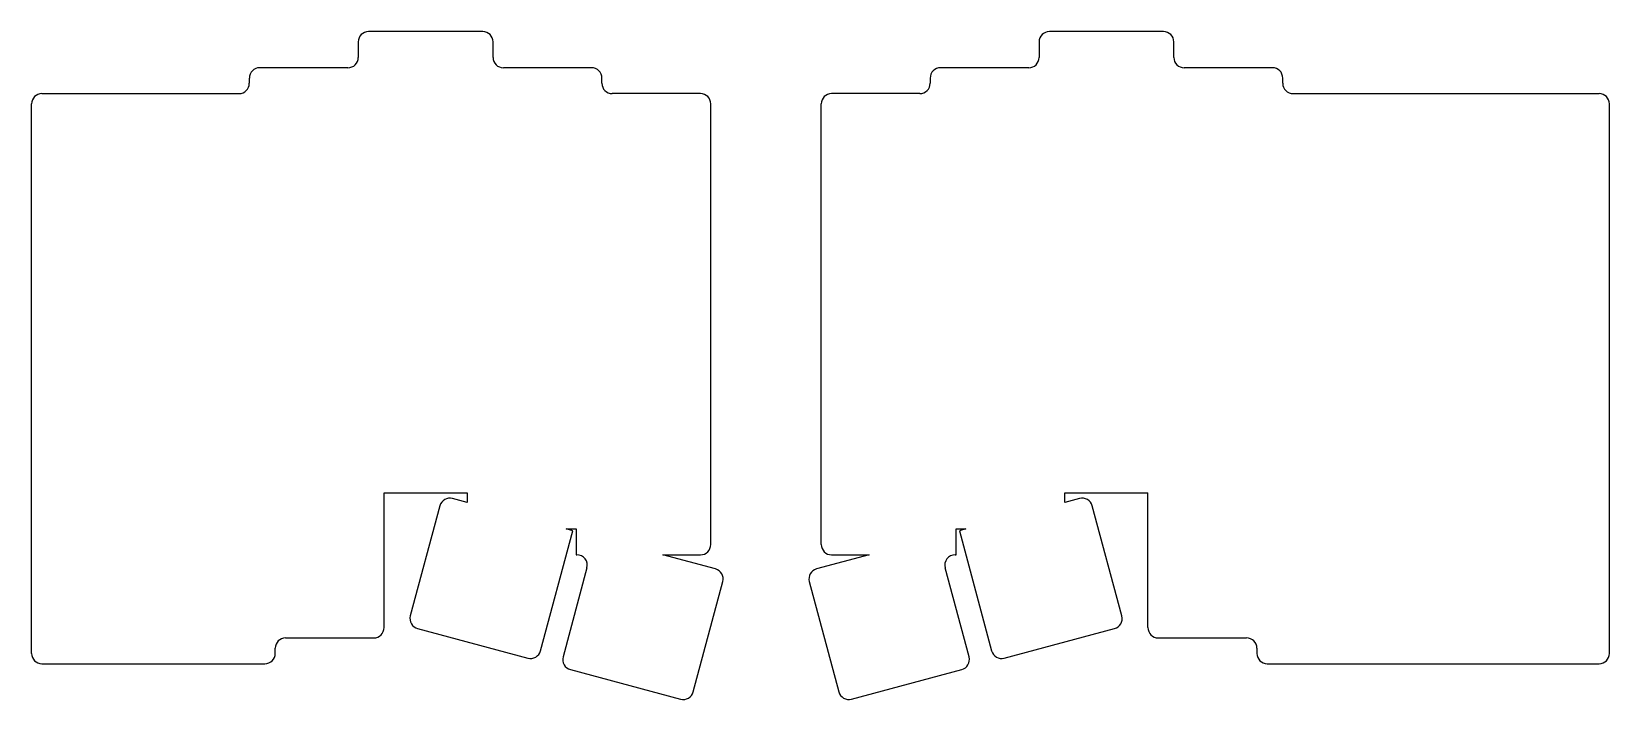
# Model space of a CAD drawing. Header units: millimetres. Extents: x 84 to 389, y -220 to -91.
import ezdxf

# ---------------------------------------------------------------- set-up
doc = ezdxf.new("R2010")
doc.units = ezdxf.units.MM

msp = doc.modelspace()

# ---------------------------------------------------------------- linework, layer by layer
for p, q in [((171.53, -90.78), (149.47, -90.78)), ((303.12, -90.78), (281.07, -90.78)), ((147.47, -92.78), (147.47, -95.78)), ((173.53, -95.78), (173.53, -92.78)), ((279.07, -92.78), (279.07, -95.78)), ((305.12, -95.78), (305.12, -92.78)), ((126.42, -99.78), (126.42, -100.78)), ((145.47, -97.78), (128.43, -97.78)), ((192.57, -97.78), (175.53, -97.78)), ((194.57, -100.78), (194.57, -99.78)), ((258.02, -99.78), (258.02, -100.78)), ((277.07, -97.78), (260.02, -97.78)), ((324.18, -97.78), (307.12, -97.78)), ((326.18, -100.78), (326.18, -99.78)), ((86.33, -102.78), (124.42, -102.78)), ((213.62, -102.78), (196.57, -102.78)), ((256.02, -102.78), (238.97, -102.78)), ((328.18, -102.78), (387.32, -102.78)), ((84.33, -211.03), (84.33, -104.78)), ((215.62, -189.97), (215.62, -104.78)), ((236.97, -189.97), (236.97, -104.78)), ((389.32, -211.03), (389.32, -104.78)), ((152.47, -179.97), (168.53, -179.97)), ((152.47, -206.03), (152.47, -179.97)), ((163.24, -182.5), (157.54, -203.79)), ((168.53, -181.84), (165.69, -181.08)), ((168.53, -179.97), (168.53, -181.84)), ((284.07, -181.84), (284.07, -179.97)), ((284.07, -179.97), (300.12, -179.97)), ((286.91, -181.08), (284.07, -181.84)), ((295.06, -203.79), (289.36, -182.5)), ((300.12, -206.03), (300.12, -179.97)), ((182.7, -210.54), (188.92, -187.31)), ((187.69, -186.97), (189.57, -186.97)), ((188.92, -187.31), (187.69, -186.97)), ((189.57, -186.97), (189.57, -191.97)), ((263.02, -191.97), (263.02, -186.97)), ((263.02, -186.97), (264.91, -186.97)), ((264.91, -186.97), (263.68, -187.31)), ((263.68, -187.31), (269.9, -210.54)), ((189.57, -191.97), (189.75, -191.97)), ((206.35, -191.97), (213.62, -191.97)), ((216.53, -194.7), (206.35, -191.97)), ((246.25, -191.97), (236.07, -194.7)), ((238.97, -191.97), (246.25, -191.97)), ((262.85, -191.97), (263.02, -191.97)), ((191.68, -194.49), (187.07, -211.71)), ((265.53, -211.71), (260.92, -194.49)), ((212.23, -218.45), (217.94, -197.15)), ((234.66, -197.15), (240.37, -218.45)), ((158.95, -206.24), (180.25, -211.95)), ((272.35, -211.95), (293.65, -206.24)), ((131.43, -211.03), (131.43, -210.03)), ((133.43, -208.03), (150.47, -208.03)), ((302.12, -208.03), (319.18, -208.03)), ((321.18, -210.03), (321.18, -211.03)), ((86.33, -213.03), (129.43, -213.03)), ((323.18, -213.03), (387.32, -213.03)), ((188.48, -214.16), (209.78, -219.86)), ((242.82, -219.86), (264.12, -214.16))]:
    msp.add_line(p, q)
for centre, start, end in [((149.47, -92.78), 90, 180), ((171.53, -92.78), 0, 90), ((281.07, -92.78), 90, 180), ((303.12, -92.78), 0, 90), ((145.47, -95.78), 270, 0), ((175.53, -95.78), 180, 270), ((277.07, -95.78), 270, 0), ((307.12, -95.78), 180, 270), ((128.43, -99.78), 90, 180), ((192.57, -99.78), 0, 90), ((260.02, -99.78), 90, 180), ((324.18, -99.78), 0, 90), ((86.33, -104.78), 90, 180), ((124.42, -100.78), 270, 0), ((196.57, -100.78), 180, 270), ((213.62, -104.78), 0, 90), ((238.97, -104.78), 90, 180), ((256.02, -100.78), 270, 0), ((328.18, -100.78), 180, 270), ((387.32, -104.78), 0, 90), ((165.18, -183.01), 75, 165), ((287.42, -183.01), 15, 105), ((189.75, -193.97), 345, 90), ((213.62, -189.97), 270, 0), ((238.97, -189.97), 180, 270), ((262.85, -193.97), 90, 195), ((216.01, -196.63), 345, 75), ((236.59, -196.63), 105, 195), ((159.47, -204.31), 165, 255), ((293.13, -204.31), 285, 15), ((150.47, -206.03), 270, 0), ((302.12, -206.03), 180, 270), ((133.43, -210.03), 90, 180), ((319.18, -210.03), 0, 90), ((86.33, -211.03), 180, 270), ((129.43, -211.03), 270, 0), ((180.77, -210.02), 255, 345), ((189, -212.23), 165, 255), ((263.6, -212.23), 285, 15), ((271.83, -210.02), 195, 285), ((323.18, -211.03), 180, 270), ((387.32, -211.03), 270, 0), ((210.3, -217.93), 255, 345), ((242.3, -217.93), 195, 285)]:
    msp.add_arc(centre, 2, start, end)

doc.saveas('drawing.dxf')
